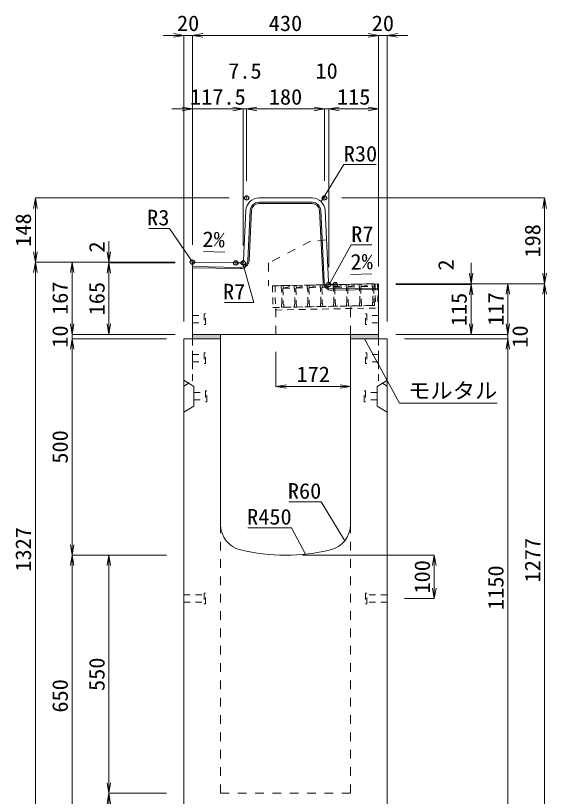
# Model space of a CAD drawing. Units: millimetres at full size. Extents: x -22536 to 51867, y -19720 to 38340.
# Drawn here: x 9276 to 10503, y 7043 to 8846 of the extents above; entities that cross this region are included whole.
import ezdxf
from ezdxf.enums import TextEntityAlignment as Align

# ---------------------------------------------------------------- set-up
doc = ezdxf.new("R2010")
doc.units = ezdxf.units.MM
doc.header["$LTSCALE"] = 20
doc.header["$PDMODE"] = 32
doc.header["$PDSIZE"] = 10
doc.linetypes.add('USER1', pattern=[2, 1, -1])
doc.linetypes.add('USER2', pattern=[1.35, 0.75, -0.6])
for name, color, linetype, lineweight in [('インサート', 3, 'USER2', 9), ('グレーチング', 7, 'USER2', 5), ('モルタル', 7, 'Continuous', 9), ('受枠', 3, 'USER2', 9), ('寸法線', 7, 'Continuous', 13), ('引出線', 4, 'Continuous', 13), ('本体', 2, 'Continuous', 13), ('目地', 132, 'Continuous', 5)]:
    doc.layers.add(name, color=color, linetype=linetype, lineweight=lineweight)
doc.layers.add('作業エリア', color=11, linetype='Continuous')
doc.styles.add('ＭＳ 明朝', font='')
doc.styles.get('ＭＳ 明朝').set_extended_font_data('MS Mincho')

# ---------------------------------------------------------------- blocks, each defined once
blk = doc.blocks.new('open_arrow')
at = {"color": 0, "linetype": 'Continuous', "lineweight": -2}
blk.add_lwpolyline([(7.5, 1.25), (0, 0), (7.5, -1.25)], dxfattribs=at)

msp = doc.modelspace()

# ---------------------------------------------------------------- hatches: boundary and pattern name
at = {"layer": 'モルタル'}
for points in [[(9750, 8100), (9750, 8110), (9685, 8110), (9685, 8100)], [(10115, 8100), (10115, 8110), (10050, 8110), (10050, 8100)]]:
    msp.add_hatch(color=256, dxfattribs=at).paths.add_polyline_path(points)

# ---------------------------------------------------------------- linework, layer by layer
at = {"layer": 'インサート'}
for p, q in [((9685, 8153.5), (9712, 8153.5)), ((9685, 8153.5), (9685, 8136.5)), ((9715, 8157.5), (9712, 8157.5)), ((9712, 8157.5), (9712, 8132.5)), ((9715, 8132.5), (9715, 8157.5)), ((10085, 8157.5), (10088, 8157.5)), ((10085, 8132.5), (10085, 8157.5)), ((10088, 8157.5), (10088, 8132.5)), ((10115, 8153.5), (10088, 8153.5)), ((10115, 8153.5), (10115, 8136.5)), ((9685, 8136.5), (9712, 8136.5)), ((10115, 8136.5), (10088, 8136.5)), ((9712, 8132.5), (9715, 8132.5)), ((10088, 8132.5), (10085, 8132.5)), ((9685, 8063.5), (9712, 8063.5)), ((9685, 8063.5), (9685, 8046.5)), ((9715, 8067.5), (9712, 8067.5)), ((9712, 8067.5), (9712, 8042.5)), ((9715, 8042.5), (9715, 8067.5)), ((10085, 8067.5), (10088, 8067.5)), ((10085, 8042.5), (10085, 8067.5)), ((10088, 8067.5), (10088, 8042.5)), ((10115, 8063.5), (10088, 8063.5)), ((10115, 8063.5), (10115, 8046.5)), ((9685, 8046.5), (9712, 8046.5)), ((10115, 8046.5), (10088, 8046.5)), ((9712, 8042.5), (9715, 8042.5)), ((10088, 8042.5), (10085, 8042.5)), ((9688.2, 7975.5), (9715.2, 7975.5)), ((9688.2, 7975.5), (9688.2, 7958.5)), ((9718.2, 7979.5), (9715.2, 7979.5)), ((9715.2, 7979.5), (9715.2, 7954.5)), ((9718.2, 7954.5), (9718.2, 7979.5)), ((10081.8, 7979.5), (10084.8, 7979.5)), ((10081.8, 7954.5), (10081.8, 7979.5)), ((10084.8, 7979.5), (10084.8, 7954.5)), ((10111.8, 7975.5), (10084.8, 7975.5)), ((10111.8, 7975.5), (10111.8, 7958.5)), ((9688.2, 7958.5), (9715.2, 7958.5)), ((9715.2, 7954.5), (9718.2, 7954.5)), ((10084.8, 7954.5), (10081.8, 7954.5)), ((10111.8, 7958.5), (10084.8, 7958.5)), ((9665, 7508.5), (9712, 7508.5)), ((9665, 7508.5), (9665, 7491.5)), ((9715, 7512.5), (9712, 7512.5)), ((9712, 7512.5), (9712, 7487.5)), ((9715, 7487.5), (9715, 7512.5)), ((10088, 7512.5), (10085, 7512.5)), ((10085, 7512.5), (10085, 7487.5)), ((10088, 7487.5), (10088, 7512.5)), ((10135, 7508.5), (10088, 7508.5)), ((10135, 7491.5), (10135, 7508.5)), ((9665, 7491.5), (9712, 7491.5)), ((9712, 7487.5), (9715, 7487.5)), ((10085, 7487.5), (10088, 7487.5)), ((10135, 7491.5), (10088, 7491.5))]:
    msp.add_line(p, q, dxfattribs=at)
at = {"layer": 'グレーチング'}
for p, q in [((9889.92, 8222.5), (10104.88, 8226.8)), ((9895.04, 8216.6), (9919.92, 8223.1)), ((9925.04, 8217.2), (9949.91, 8223.7)), ((9955.03, 8217.8), (9979.91, 8224.3)), ((9985.03, 8218.4), (10009.9, 8224.9)), ((10015.02, 8219), (10039.89, 8225.5)), ((10045.01, 8219.6), (10069.89, 8226.1)), ((10075.01, 8220.2), (10099.88, 8226.7)), ((9895.04, 8216.6), (9920.04, 8217.1)), ((9925.04, 8217.2), (9950.03, 8217.7)), ((9955.03, 8217.8), (9980.03, 8218.3)), ((9985.03, 8218.4), (10010.02, 8218.9)), ((10015.02, 8219), (10040.01, 8219.5)), ((10045.01, 8219.6), (10070.01, 8220.1)), ((10075.01, 8220.2), (10100, 8220.7)), ((9890.92, 8172.51), (10105.88, 8176.81))]:
    msp.add_line(p, q, dxfattribs=at)
for points in [[(9919.92, 8223.1), (9924.92, 8223.2), (9925.04, 8217.2), (9924.06, 8216.18), (9924.78, 8180.19), (9925.8, 8179.21), (9925.92, 8173.21), (9920.92, 8173.11), (9920.8, 8179.11), (9921.78, 8180.13), (9921.06, 8216.12), (9920.04, 8217.1)], [(9949.91, 8223.7), (9954.91, 8223.8), (9955.03, 8217.8), (9954.05, 8216.78), (9954.77, 8180.79), (9955.79, 8179.81), (9955.91, 8173.81), (9950.91, 8173.71), (9950.79, 8179.71), (9951.77, 8180.73), (9951.05, 8216.72), (9950.03, 8217.7)], [(9979.91, 8224.3), (9984.91, 8224.4), (9985.03, 8218.4), (9984.05, 8217.38), (9984.77, 8181.39), (9985.79, 8180.41), (9985.91, 8174.41), (9980.91, 8174.31), (9980.79, 8180.31), (9981.77, 8181.33), (9981.05, 8217.32), (9980.03, 8218.3)], [(10009.9, 8224.9), (10014.9, 8225), (10015.02, 8219), (10014.04, 8217.98), (10014.76, 8181.99), (10015.78, 8181.01), (10015.9, 8175.01), (10010.9, 8174.91), (10010.78, 8180.91), (10011.76, 8181.93), (10011.04, 8217.92), (10010.02, 8218.9)], [(10039.89, 8225.5), (10044.89, 8225.6), (10045.01, 8219.6), (10044.03, 8218.58), (10044.75, 8182.59), (10045.77, 8181.61), (10045.89, 8175.61), (10040.89, 8175.51), (10040.77, 8181.51), (10041.75, 8182.53), (10041.03, 8218.52), (10040.01, 8219.5)], [(10069.89, 8226.1), (10074.89, 8226.2), (10075.01, 8220.2), (10074.03, 8219.18), (10074.75, 8183.19), (10075.77, 8182.21), (10075.89, 8176.21), (10070.89, 8176.11), (10070.77, 8182.11), (10071.75, 8183.13), (10071.03, 8219.12), (10070.01, 8220.1)], [(10099.88, 8226.7), (10104.88, 8226.8), (10105, 8220.8), (10104.02, 8219.78), (10104.74, 8183.79), (10105.76, 8182.81), (10105.88, 8176.81), (10100.88, 8176.71), (10100.76, 8182.71), (10101.74, 8183.73), (10101.02, 8219.72), (10100, 8220.7)], [(9889.92, 8222.5), (9894.92, 8222.6), (9895.04, 8216.6), (9894.06, 8215.58), (9894.78, 8179.59), (9895.8, 8178.61), (9895.92, 8172.61), (9890.92, 8172.51), (9890.8, 8178.51), (9891.78, 8179.53), (9891.06, 8215.52), (9890.04, 8216.5)]]:
    msp.add_lwpolyline(points, close=True, dxfattribs=at)
at = {"layer": 'モルタル'}
for points in [[(9685, 8110), (9750, 8110), (9750, 8100), (9685, 8100)], [(10050, 8110), (10115, 8110), (10115, 8100), (10050, 8100)]]:
    msp.add_lwpolyline(points, close=True, dxfattribs=at)
at = {"layer": '作業エリア'}
for p in [(9810, 8425), (9990, 8425), (9685, 8277), (9785, 8275), (9802.5, 8275), (10000, 8225), (10015, 8225)]:
    msp.add_point(p, dxfattribs=at)
at = {"layer": '受枠'}
for p, q in [((9869.93, 8222.1), (10112.88, 8226.96)), ((10106.88, 8226.84), (10107.88, 8176.85)), ((10112.88, 8226.96), (10114, 8170.97)), ((9869.93, 8222.1), (9870.93, 8172.11)), ((9875.93, 8222.22), (9877.05, 8166.23)), ((9870.93, 8172.11), (10107.88, 8176.85)), ((9877.05, 8166.23), (10114, 8170.97)), ((10050.89, 8175.71), (10051.01, 8169.71))]:
    msp.add_line(p, q, dxfattribs=at)
at = {"layer": '寸法線'}
for p, q in [((9733, 8800.58), (9617, 8800.58)), ((9665, 8140), (9665, 8800.58)), ((9685, 8800.58), (10115, 8800.58)), ((9685, 8317), (9685, 8800.58)), ((9685, 8317), (9685, 8800.58)), ((10067, 8800.58), (10183, 8800.58)), ((10115, 8267), (10115, 8800.58)), ((10115, 8267), (10115, 8800.58)), ((10135, 8140), (10135, 8800.58)), ((9637, 8630.58), (9802.5, 8630.58)), ((9685, 8317), (9685, 8630.58)), ((9754.5, 8630.58), (9858, 8630.58)), ((9802.5, 8315), (9802.5, 8630.58)), ((9802.5, 8315), (9802.5, 8630.58)), ((9810, 8465), (9810, 8630.58)), ((9810, 8630.58), (9990, 8630.58)), ((9810, 8465), (9810, 8630.58)), ((9942, 8630.58), (10048, 8630.58)), ((9990, 8465), (9990, 8630.58)), ((9990, 8465), (9990, 8630.58)), ((10000, 8265), (10000, 8630.58)), ((10000, 8630.58), (10115, 8630.58)), ((10000, 8265), (10000, 8630.58)), ((10115, 8267), (10115, 8630.58)), ((9322.06, 8425), (9322.06, 8277)), ((9770, 8425), (9322.06, 8425)), ((10030, 8425), (10498.78, 8425)), ((10498.78, 8425), (10498.78, 8227)), ((9492.06, 8325), (9492.06, 8227)), ((9645, 8277), (9322.06, 8277)), ((9322.06, 6950), (9322.06, 8277)), ((9645, 8277), (9322.06, 8277)), ((9407.06, 8277), (9407.06, 8110)), ((9645, 8277), (9407.06, 8277)), ((9645, 8277), (9492.06, 8277)), ((9645, 8275), (9492.06, 8275)), ((9492.06, 8275), (9492.06, 8110)), ((9645, 8275), (9492.06, 8275)), ((10328.78, 8275), (10328.78, 8177)), ((10155, 8227), (10328.78, 8227)), ((10155, 8227), (10413.78, 8227)), ((10155, 8227), (10498.78, 8227)), ((10155, 8227), (10498.78, 8227)), ((10155, 8225), (10328.78, 8225)), ((10155, 8225), (10328.78, 8225)), ((10328.78, 8225), (10328.78, 8110)), ((10413.78, 8227), (10413.78, 8110)), ((10498.78, 8227), (10498.78, 6950)), ((9407.06, 8158), (9407.06, 8052)), ((10413.78, 8158), (10413.78, 8052)), ((9645, 8110), (9407.06, 8110)), ((9645, 8110), (9407.06, 8110)), ((9625, 8100), (9407.06, 8100)), ((9407.06, 8100), (9407.06, 7600)), ((9625, 8100), (9407.06, 8100)), ((9645, 8110), (9492.06, 8110)), ((10155, 8110), (10328.78, 8110)), ((10155, 8110), (10413.78, 8110)), ((10155, 8110), (10413.78, 8110)), ((10175, 8100), (10413.78, 8100)), ((10175, 8100), (10413.78, 8100)), ((10413.78, 8100), (10413.78, 6950)), ((9878, 8070), (9878, 7989.77)), ((9878, 7989.77), (10050, 7989.77)), ((9625, 7600), (9407.06, 7600)), ((9407.06, 6950), (9407.06, 7600)), ((9625, 7600), (9407.06, 7600)), ((9492.06, 7600), (9492.06, 7050)), ((9625, 7600), (9492.06, 7600)), ((9940, 7600), (10243.78, 7600)), ((10243.78, 7600), (10243.78, 7500)), ((10175, 7500), (10243.78, 7500)), ((9625, 7050), (9492.06, 7050)), ((9492.06, 7050), (9492.06, 6950)), ((9625, 7050), (9492.06, 7050))]:
    msp.add_line(p, q, dxfattribs=at)
at = {"layer": '引出線'}
for points in [[(9982.14, 8416.74), (10034.6, 8502.07), (10109.27, 8502.07)], [(9685.9, 8276.08), (9631.83, 8354.5), (9584.11, 8354.5)], [(10001.83, 8226.93), (10051.86, 8316.53), (10099.79, 8316.53)], [(9759.18, 8300.18), (9710.44, 8301.15), (9759.18, 8300.18)], [(9800.67, 8276.93), (9827.18, 8183.56), (9759.25, 8183.56)], [(10050.86, 8248.59), (10099.57, 8249.56), (10050.83, 8248.59)], [(10082.5, 8100), (10163.13, 7950.97), (10389.05, 7950.97)], [(10037.07, 7633.32), (9982.66, 7723.21), (9907.98, 7723.21)], [(9946.44, 7602.4), (9914.22, 7663.55), (9813.21, 7663.55)]]:
    msp.add_lwpolyline(points, dxfattribs=at)
at = {"layer": '本体'}
for p, q in [((9838.54, 8425), (9961.46, 8425)), ((9802.83, 8281.65), (9808.57, 8396.5)), ((9999.67, 8231.65), (9991.43, 8396.5)), ((9685, 8110), (9685, 8273.94)), ((9688.06, 8276.94), (9785, 8275)), ((9785, 8275), (9795.84, 8275)), ((10015, 8225), (10006.66, 8225)), ((10115, 8227), (10015, 8225)), ((10115, 8110), (10115, 8227)), ((9665, 8100), (9665, 6950)), ((9665, 8100), (9750, 8100)), ((9685, 8110), (10115, 8110)), ((9750, 8100), (9750, 7670.53)), ((10050, 8100), (10135, 8100)), ((10050, 8100), (10050, 7670.53)), ((10135, 8100), (10135, 6950))]:
    msp.add_line(p, q, dxfattribs=at)
at = {"layer": '本体', "linetype": 'USER1'}
for p, q in [((9958, 8325), (9861, 8275)), ((9994.85, 8328), (9958, 8325)), ((9861, 8275), (9861, 8221.92)), ((10015, 8225), (9861, 8221.92)), ((9878, 8110), (9878, 8172.25)), ((10050, 8110), (10050, 8175.69))]:
    msp.add_line(p, q, dxfattribs=at)
at = {"layer": '本体', "linetype": 'USER2', "lineweight": 9}
for p, q in [((9685, 8003), (9685, 8100)), ((10115, 8003), (10115, 8100)), ((9665, 7990.5), (9685, 8003)), ((10135, 7990.5), (10115, 8003))]:
    msp.add_line(p, q, dxfattribs=at)
at = {"layer": '本体', "lineweight": 9}
for p, q in [((9665, 8004), (9688.2, 7989.5)), ((9688.2, 7989.5), (9688.2, 7944.5)), ((10134.58, 8003.74), (10111.8, 7989.5)), ((10111.8, 7989.5), (10111.8, 7944.5)), ((9688.2, 7944.5), (9665, 7930)), ((10111.8, 7944.5), (10135, 7930))]:
    msp.add_line(p, q, dxfattribs=at)
at = {"layer": '本体', "linetype": 'USER1', "lineweight": 15}
for p, q in [((9750, 7670.53), (9750, 7050)), ((10050, 7670.53), (10050, 7050)), ((9750, 7050), (10050, 7050))]:
    msp.add_line(p, q, dxfattribs=at)
at = {"layer": '本体'}
for centre, radius, start, end in [((9838.54, 8395), 30, 90, 177.13759), ((9961.46, 8395), 30, 2.86241, 90), ((9795.84, 8282), 7, 270, 357.13759), ((9688, 8273.94), 3, 88.85424, 180), ((10006.66, 8232), 7, 182.86241, 270), ((9810, 7670.53), 60, 180, 256.65764), ((9990, 7670.53), 60, 283.34236, 0), ((9900, 8050), 450, 256.65764, 283.34236)]:
    msp.add_arc(centre, radius, start, end, dxfattribs=at)
at = {"layer": '目地'}
for p, q in [((9838.54, 8415), (9961.46, 8415)), ((9838.54, 8412), (9961.46, 8412)), ((9812.81, 8280.94), (9818.56, 8396)), ((9815.81, 8280.79), (9821.56, 8395.85)), ((9978.44, 8395.85), (9986.69, 8230.84)), ((9981.44, 8396), (9989.69, 8230.99)), ((9685, 8267), (9795.49, 8264.79)), ((9685, 8264), (9795.43, 8261.79)), ((10007.01, 8214.84), (10115, 8217)), ((10007.07, 8211.84), (10115, 8214))]:
    msp.add_line(p, q, dxfattribs=at)
for centre, radius, start, end in [((9838.54, 8395), 20, 90, 177.13759), ((9838.54, 8395), 17, 90, 177.13759), ((9961.46, 8395), 20, 2.86241, 90), ((9961.46, 8395), 17, 2.86241, 90), ((9795.83, 8281.78), 20, 268.85424, 357.13759), ((9795.83, 8281.78), 17, 268.85424, 357.13759), ((10006.67, 8231.83), 20, 182.86241, 271.14576), ((10006.67, 8231.83), 17, 182.86241, 271.14576)]:
    msp.add_arc(centre, radius, start, end, dxfattribs=at)

# ---------------------------------------------------------------- block references
at = {"layer": '寸法線', "xscale": 3.2, "yscale": 3.2}
for p, rotation in [((9665, 8800.58), 180), ((10115, 8800.58), 180), ((10115, 8800.58), 180), ((9685, 8630.58), 180), ((9802.5, 8630.58), 180), ((9802.5, 8630.58), 180), ((9990, 8630.58), 180), ((9990, 8630.58), 180), ((10115, 8630.58), 180), ((9322.06, 8425), 270), ((10498.78, 8425), 270), ((9322.06, 8277), 90), ((9492.06, 8277), 90), ((9322.06, 8277), 270), ((9407.06, 8277), 270), ((9492.06, 8275), 270), ((9492.06, 8275), 270), ((10328.78, 8227), 90), ((10498.78, 8227), 90), ((10328.78, 8225), 270), ((10328.78, 8225), 270), ((10413.78, 8227), 270), ((10498.78, 8227), 270), ((9407.06, 8110), 90), ((9407.06, 8110), 90), ((9492.06, 8110), 90), ((10328.78, 8110), 90), ((10413.78, 8110), 90), ((10413.78, 8110), 90), ((9407.06, 8100), 270), ((9407.06, 8100), 270), ((10413.78, 8100), 270), ((10413.78, 8100), 270), ((10050, 7989.77), 180), ((9407.06, 7600), 90), ((9407.06, 7600), 270), ((9492.06, 7600), 270), ((10243.78, 7600), 270), ((10243.78, 7500), 90), ((9492.06, 7050), 90), ((9492.06, 7050), 270)]:
    msp.add_blockref('open_arrow', p, dxfattribs=dict(at, rotation=rotation))
for p in [(9685, 8800.58), (9685, 8800.58), (10135, 8800.58), (9810, 8630.58), (9810, 8630.58), (10000, 8630.58), (10000, 8630.58), (9878, 7989.77)]:
    msp.add_blockref('open_arrow', p, dxfattribs=at)
at = {"layer": '引出線', "xscale": 0.0533, "yscale": 0.0533}
for p, rotation in [((9982.14, 8416.74), 58.4), ((9759.18, 8300.18), 178.9), ((9685.9, 8276.08), 124.6), ((9800.67, 8276.93), 285.9), ((10050.86, 8248.59), 1.1), ((10001.83, 8226.93), 60.8), ((10082.5, 8100), 298.4), ((10037.07, 7633.32), 121.2), ((9946.44, 7602.4), 117.8)]:
    msp.add_blockref('open_arrow', p, dxfattribs=dict(at, rotation=rotation))

# ---------------------------------------------------------------- texts
at = {"layer": '寸法線', "style": 'ＭＳ 明朝', "width": 1.05}
for s, p in [('20', (9675, 8828.58)), ('430', (9900, 8828.58)), ('20', (10125, 8828.58)), ('7.5', (9806.25, 8718.58)), ('10', (9995, 8718.58)), ('117.5', (9743.75, 8658.58)), ('180', (9900, 8658.58)), ('115', (10057.5, 8658.58)), ('172', (9964, 8017.77))]:
    msp.add_text(s, height=36.03, dxfattribs=at).set_placement(p, align=Align.MIDDLE_CENTER)
for s, p in [('148', (9294.06, 8351)), ('198', (10470.78, 8326)), ('2', (9464.06, 8311.82)), ('2', (10270.78, 8270.34)), ('167', (9379.06, 8193.5)), ('165', (9464.06, 8192.5)), ('115', (10300.78, 8167.5)), ('117', (10385.78, 8168.5)), ('10', (9379.06, 8105)), ('10', (10441.78, 8105)), ('500', (9379.06, 7850)), ('1327', (9294.06, 7613.5)), ('1277', (10470.78, 7588.5)), ('100', (10215.78, 7550)), ('1150', (10385.78, 7525)), ('550', (9464.06, 7325)), ('650', (9379.06, 7275))]:
    msp.add_text(s, height=36.03, rotation=90, dxfattribs=at).set_placement(p, align=Align.MIDDLE_CENTER)
at = {"layer": '引出線', "style": 'ＭＳ 明朝', "width": 1.05}
for s, p in [('R30', (10034.6, 8545.27)), ('R7', (10051.86, 8359.73)), ('モルタル', (10183.13, 7998.08))]:
    msp.add_text(s, height=36.03, dxfattribs=at).set_placement(p, align=Align.TOP_LEFT)
for s, p in [('R3', (9631.83, 8397.7)), ('R7', (9807.18, 8226.76)), ('R60', (9982.66, 7766.41)), ('R450', (9914.22, 7706.75))]:
    msp.add_text(s, height=36.03, dxfattribs=at).set_placement(p, align=Align.TOP_RIGHT)
msp.add_text('2%', height=36.03, rotation=358.854, dxfattribs=at).set_placement((9760.12, 8347.07), align=Align.TOP_RIGHT)
msp.add_text('2%', height=36.03, rotation=1.146, dxfattribs=at).set_placement((10049.89, 8295.48), align=Align.TOP_LEFT)

doc.saveas('drawing.dxf')
